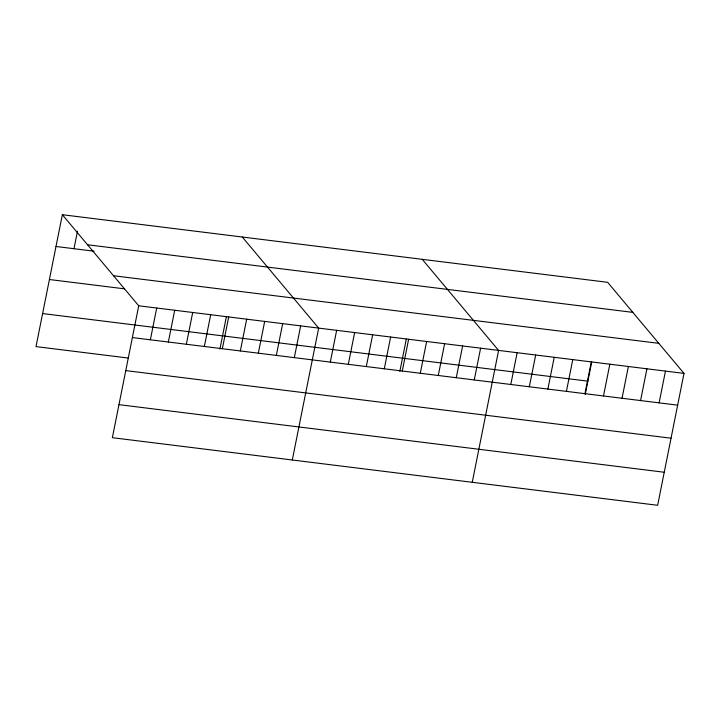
<?xml version="1.0" encoding="UTF-8"?>
<svg xmlns="http://www.w3.org/2000/svg" width="720" height="720" viewBox="0 0 720 720"><rect width="100%" height="100%" fill="white"/><g stroke="black" fill="none" stroke-linecap="round" stroke-linejoin="round"><path stroke-width="1.08" d="M62.352 214.713L138.717 305.793L112.365 437.688L657.648 505.287L684 373.392L607.635 282.312L62.352 214.713L36 346.608L128.088 358.02M73.998 248.715L77.499 231.183M150.363 339.795L156.708 308.025M168.354 342.027L174.708 310.257M186.354 344.259L192.699 312.489M204.345 346.482L210.699 314.721M219.906 349.092L226.368 316.719M222.345 348.714L228.69 316.953M240.336 350.946L246.681 319.185M258.327 353.178L264.681 321.408M276.327 355.41L282.672 323.64M294.318 357.642L300.663 325.872M292.302 459.999L318.663 328.104L242.298 237.024M330.309 362.097L336.654 330.336M348.3 364.329L354.645 332.568M366.3 366.561L372.645 334.8M384.291 368.793L390.636 337.023M399.852 371.394L406.314 339.03M402.282 371.025L408.636 339.255M420.282 373.257L426.627 341.487M438.273 375.489L444.618 343.719M456.264 377.721L462.618 345.951M474.264 379.944L480.609 348.183M472.248 482.301L498.6 350.415L422.244 259.326M510.795 384.48L517.14 352.71M529.335 386.775L535.68 355.005M547.875 389.07L554.22 357.309M566.415 391.374L572.76 359.604M584.955 393.669L591.3 361.899M585.243 394.38L591.714 362.016M603.495 395.964L609.84 364.203M622.035 398.268L628.38 366.498M640.575 400.563L646.92 368.802M659.115 402.867L665.46 371.097M87.552 244.773L632.835 312.372M56.007 246.483L94.113 251.208M113.517 275.742L658.8 343.341M49.401 279.522L124.56 288.837M138.717 305.793L684 373.392M42.606 313.56L587.889 381.159M132.372 337.563L677.655 405.162M125.766 370.602L671.049 438.201M118.962 404.649L664.245 472.248"/></g></svg>
